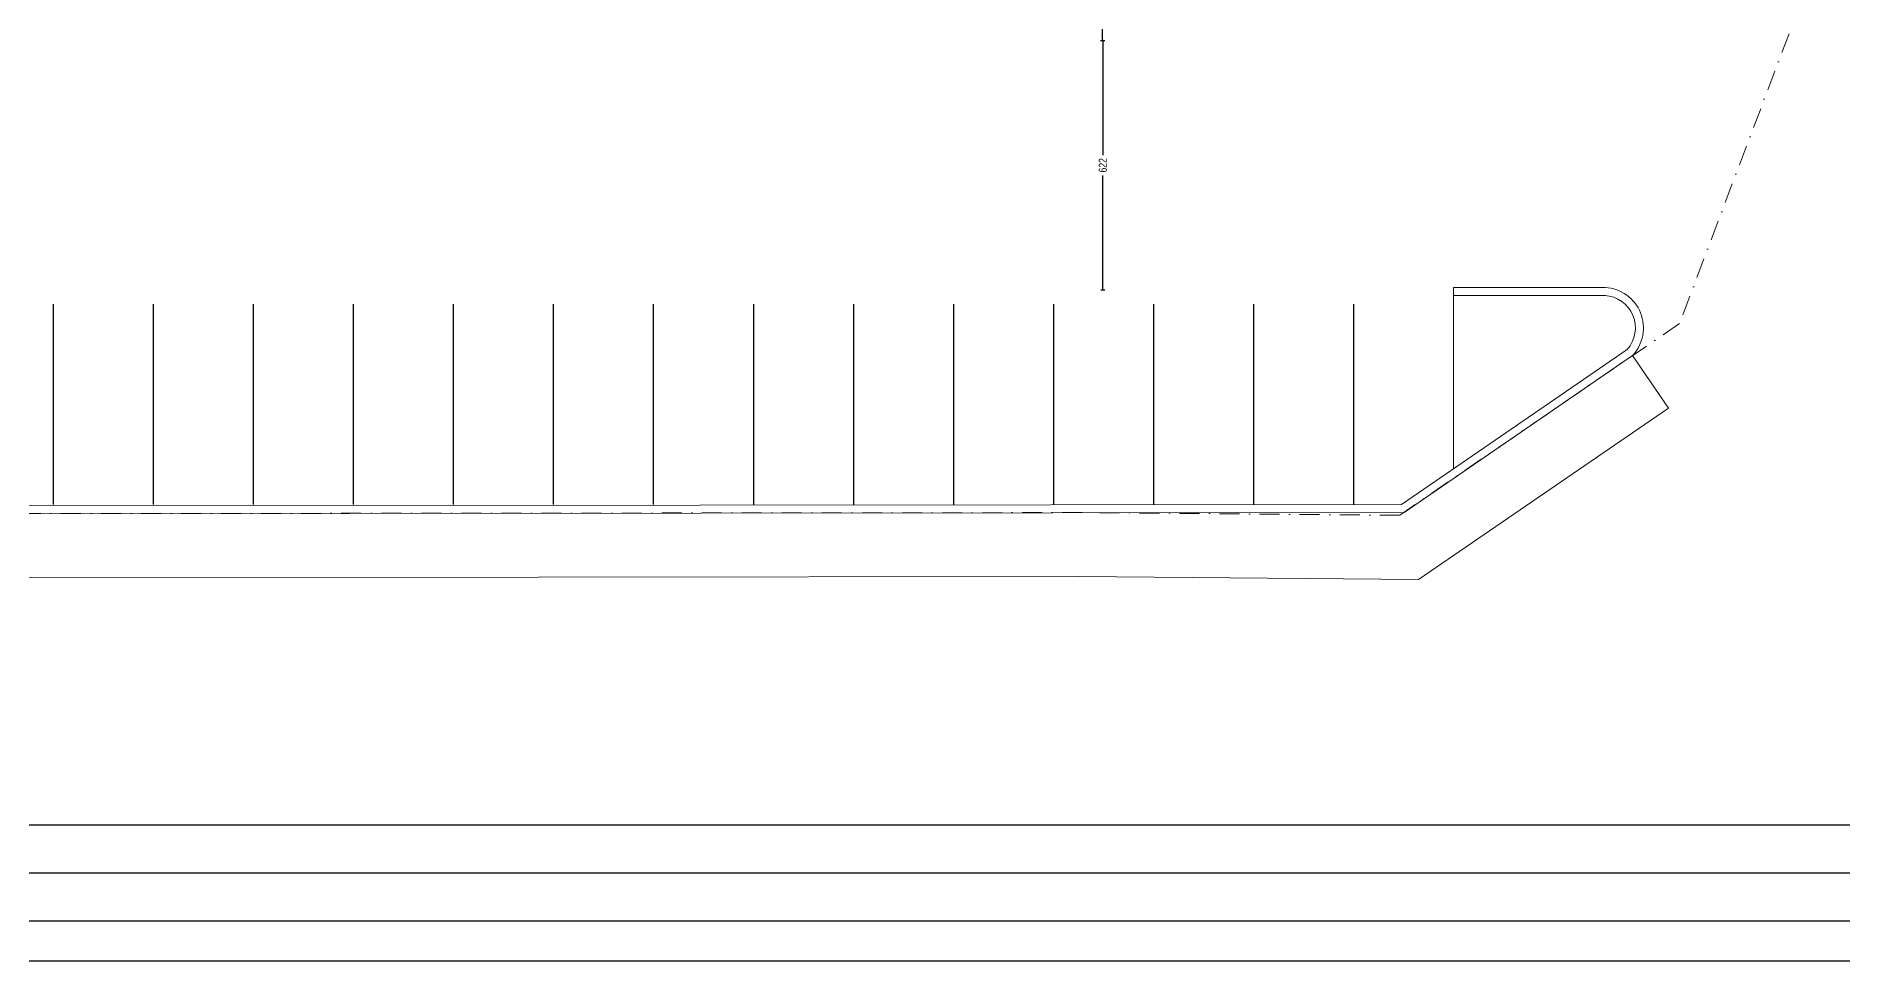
# Model space of a CAD drawing. Header units: centimetres. Extents: x 26569 to 160723, y -3143 to 14565.
# Drawn here: x 66726 to 71242, y -3143 to -833 of the extents above; entities that cross this region are included whole.
import ezdxf

# ---------------------------------------------------------------- set-up
doc = ezdxf.new("R2010")
doc.units = ezdxf.units.CM
doc.header["$LTSCALE"] = 100
doc.linetypes.add('DASHDOT', pattern=[1, 0.5, -0.25, 0, -0.25])
for name, color, linetype in [('A-ANNO-DIMS', 187, 'Continuous'), ('A-ANNO-TTBL', 157, 'Continuous'), ('L-PRKG', 39, 'Continuous'), ('L-SITE', 1, 'DASHDOT'), ('L-SITE-CURB', 33, 'Continuous')]:
    doc.layers.add(name, color=color, linetype=linetype)
doc.styles.add('Fields_100', font='act_simplex.shx', dxfattribs={"width": 0.8, "height": 20})
doc.dimstyles.new('FIELDS_100', dxfattribs={"dimscale": 0, "dimtxt": 20, "dimasz": 5, "dimexe": 5, "dimexo": 5, "dimgap": 5, "dimtad": 0, "dimdec": 0, "dimzin": 0, "dimdsep": 46, "dimtxsty": 'Fields_100', "dimblk": 'DOT', "dimcen": 0.09, "dimclrt": 50, "dimadec": 0, "dimazin": 0, "dimtfac": 1, "dimtdec": 0, "dimtix": 1, "dimtofl": 0, "dimtmove": 1, "dimatfit": 3, "dimfxl": 5, "dimfxlon": 1, "dimtolj": 1, "dimtzin": 0, "dimarcsym": 0})

# ---------------------------------------------------------------- blocks, each defined once
blk = doc.blocks.new('_Dot')
at = {"color": 0, "linetype": 'ByBlock', "lineweight": -2}
blk.add_line((-0.5, 0), (-1, 0), dxfattribs=at)
at = {"color": 0, "linetype": 'ByBlock', "const_width": 0.5}
blk.add_lwpolyline([(-0.25, 0, 1), (0.25, 0, 1)], format="xyb", close=True, dxfattribs=at)
blk = doc.blocks.new('*D137')
at = {"layer": 'A-ANNO-DIMS', "color": 0, "lineweight": -2, "transparency": 16777216}
for p, q in [((69386.5, 155.4), (69396.5, 155.4)), ((69391.5, 150.4), (69391.5, -312.9)), ((69391.5, -839.6), (69391.5, -376.3)), ((69386.5, -844.6), (69396.5, -844.6))]:
    blk.add_line(p, q, dxfattribs=at)
at = {"layer": 'DEFPOINTS', "color": 0, "transparency": 16777216}
for p in [(69277.5, 155.4), (69277.5, -844.6), (69391.5, -844.6)]:
    blk.add_point(p, dxfattribs=at)
at = {"layer": 'A-ANNO-DIMS', "color": 0, "lineweight": -2, "transparency": 16777216, "xscale": 5, "yscale": 5, "zscale": 5}
for p, rotation in [((69391.5, 155.4), 90), ((69391.5, -844.6), 270)]:
    blk.add_blockref('_Dot', p, dxfattribs=dict(at, rotation=rotation))
at = {"layer": 'A-ANNO-DIMS', "color": 50, "transparency": 16777216, "insert": (69391.5, -344.6), "char_height": 20, "attachment_point": 5, "rotation": 90, "style": 'Fields_100'}
blk.add_mtext('\\A1;1000', dxfattribs=at)
blk = doc.blocks.new('*D138')
at = {"layer": 'A-ANNO-DIMS', "color": 0, "lineweight": -2, "transparency": 16777216}
for p, q in [((69387, -844.6), (69397, -844.6)), ((69392, -849.6), (69392, -1130.2)), ((69392, -1462), (69392, -1181.4)), ((69387, -1467), (69397, -1467))]:
    blk.add_line(p, q, dxfattribs=at)
at = {"layer": 'DEFPOINTS', "color": 0, "transparency": 16777216}
for p in [(69287.5, -844.6), (69224.2, -1467), (69392, -1467)]:
    blk.add_point(p, dxfattribs=at)
at = {"layer": 'A-ANNO-DIMS', "color": 0, "lineweight": -2, "transparency": 16777216, "xscale": 5, "yscale": 5, "zscale": 5}
for p, rotation in [((69392, -844.6), 90), ((69392, -1467), 270)]:
    blk.add_blockref('_Dot', p, dxfattribs=dict(at, rotation=rotation))
at = {"layer": 'A-ANNO-DIMS', "color": 50, "transparency": 16777216, "insert": (69392, -1155.8), "char_height": 20, "attachment_point": 5, "rotation": 90, "style": 'Fields_100'}
blk.add_mtext('\\A1;622', dxfattribs=at)

msp = doc.modelspace()

# ---------------------------------------------------------------- linework, layer by layer
at = {"layer": 'A-ANNO-TTBL'}
for points in [[(157421.04, -3142.83), (157421.04, 9557.17), (26568.76, 9557.19), (26568.76, -3142.81)], [(157321.04, -3042.83), (157321.04, 9457.17), (26668.76, 9457.19), (26668.76, -3042.81)]]:
    msp.add_lwpolyline(points, close=True, dxfattribs=at)
for points in [[(48081.01, -2802.87), (153081.03, -2802.87)], [(48081.01, -2922.85), (153081.03, -2922.85)]]:
    msp.add_lwpolyline(points, dxfattribs=at)
at = {"layer": 'L-PRKG'}
for p, q in [((66768.63, -1502.8), (66768.63, -2002.8)), ((67018.63, -1502.8), (67018.63, -2002.8)), ((67268.63, -1502.8), (67268.63, -2002.8)), ((67518.63, -1502.8), (67518.63, -2002.8)), ((67768.63, -1502.8), (67768.63, -2002.8)), ((68018.63, -1502.8), (68018.63, -2002.8)), ((68268.63, -1502.8), (68268.63, -2002.8)), ((68518.63, -1502.8), (68518.63, -2002.8)), ((68768.63, -1502.8), (68768.63, -2002.8)), ((69018.63, -1502.8), (69018.63, -2002.8)), ((69268.63, -1502.8), (69268.63, -2002.8)), ((69518.63, -1502.8), (69518.63, -2002.8)), ((69768.63, -1502.8), (69768.63, -2002.8)), ((70018.63, -1502.8), (70018.63, -2002.8))]:
    msp.add_line(p, q, dxfattribs=at)
at = {"layer": 'L-SITE', "lineweight": 0}
msp.add_lwpolyline([(50637.42, 7808.39), (69330.51, 7827.01), (71796.9, 7806.99), (73865.88, 7790.19), (74188.77, 7317.84), (70833.35, -1550.65), (70134.13, -2030.02), (69340.7, -2023.24), (49759.05, -2042.85), (50118.28, 7307.63)], close=True, dxfattribs=at)
at = {"layer": 'L-SITE-CURB', "lineweight": 0}
for p, q in [((70268.57, -1460.83), (70648.17, -1460.83)), ((70268.57, -1460.83), (70268.57, -1913.6)), ((70268.57, -1480.83), (70648.17, -1480.83)), ((70702.77, -1615.92), (70138.64, -2002.68)), ((70716.01, -1631.09), (70144.85, -2022.67)), ((70716.01, -1631.09), (70805.9, -1762.21)), ((70805.9, -1762.21), (70181.1, -2190.56)), ((70144.85, -2022.67), (50298.12, -2042.5)), ((70138.64, -2002.68), (50306.61, -2022.49)), ((69331.91, -2183.3), (50174.48, -2202.43)), ((70181.1, -2190.56), (69331.91, -2183.3))]:
    msp.add_line(p, q, dxfattribs=at)
for radius, start in [(81.43, 318.58179), (101.43, 317.10407)]:
    msp.add_arc((70641.7, -1562.05), radius, start, 86.34526, dxfattribs=at)

# ---------------------------------------------------------------- dimensions: what is measured, and where the dimension line sits
at = {"layer": 'A-ANNO-DIMS'}
for base, p1, p2, picture, middle in [((69391.54, -844.6), (69277.5, 155.4), (69277.5, -844.6), '*D137', (69391.54, -344.6)), ((69392, -1466.98), (69287.5, -844.6), (69224.23, -1466.98), '*D138', (69392, -1155.79))]:
    dim = msp.add_linear_dim(base=base, p1=p1, p2=p2, angle=90, dimstyle='FIELDS_100', override={"dimscale": 1}, dxfattribs=at)
    dim.commit()
    dim.dimension.update_dxf_attribs({"geometry": picture, "text_midpoint": middle})

doc.saveas('drawing.dxf')
